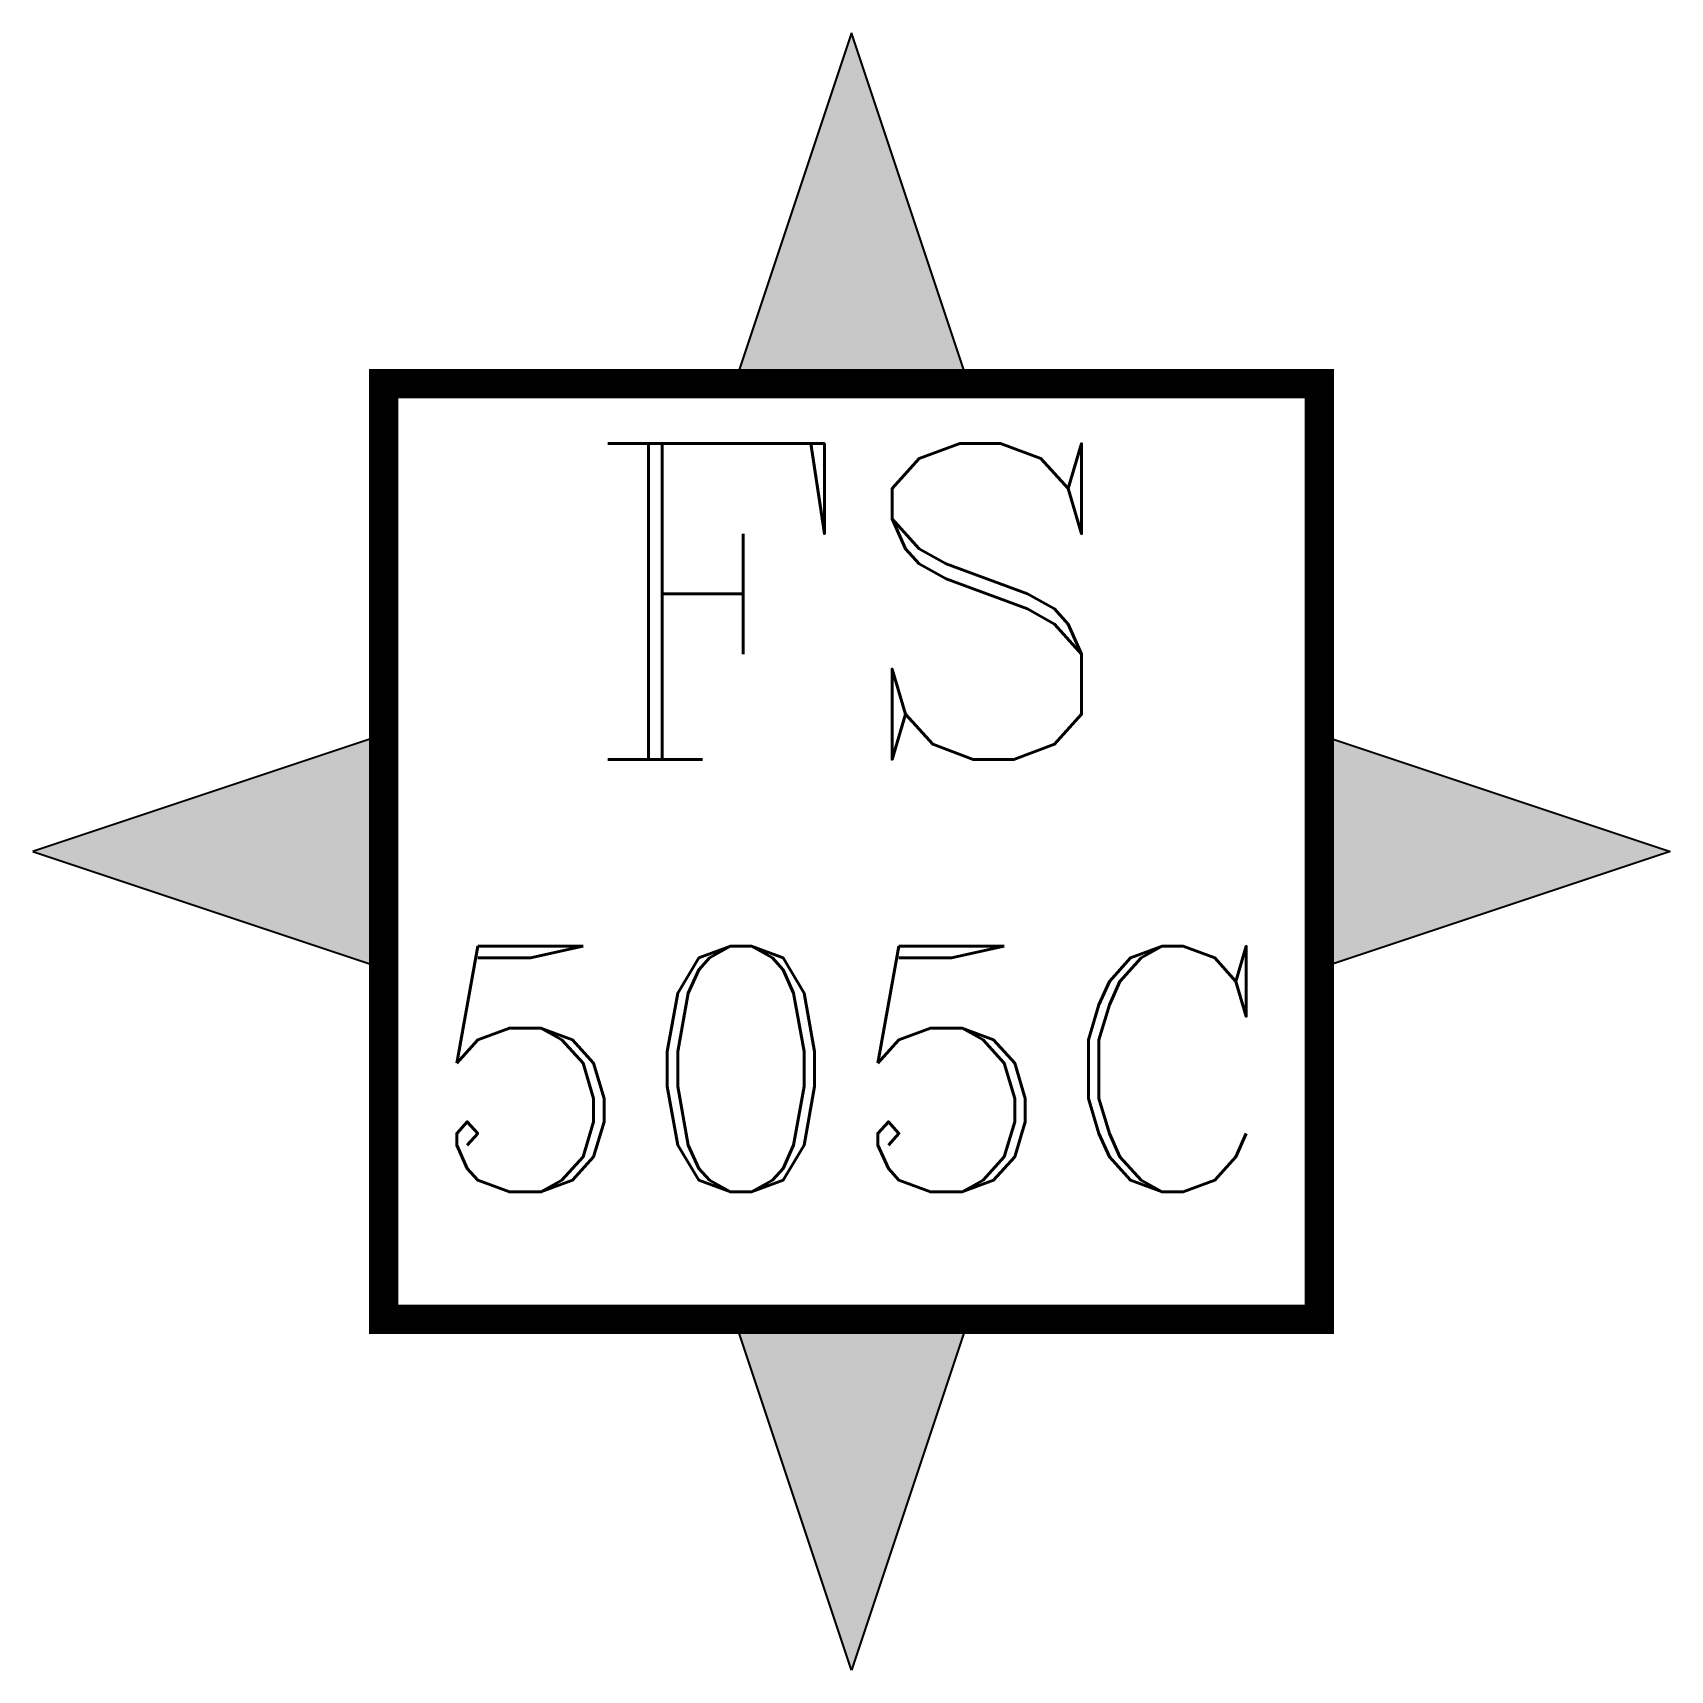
# Model space of a CAD drawing. Header units: inches. Extents: x -16.7 to 16.7, y -16.7 to 16.7.
import ezdxf

# ---------------------------------------------------------------- set-up
doc = ezdxf.new("R2010")
doc.units = ezdxf.units.IN
doc.header["$LTSCALE"] = 48
doc.header["$MEASUREMENT"] = 0
doc.styles.add('FSL12-1', font='complex.shx')

msp = doc.modelspace()

# ---------------------------------------------------------------- wipeouts: each hides what was drawn before it
msp.add_wipeout([(-9.561, 9.561), (9.561, 9.561), (9.561, -9.561), (-9.561, -9.561)])

# ---------------------------------------------------------------- next in the draw order: hatches: boundary and pattern name
for points in [[(0, 16.733), (-2.391, 9.561), (2.391, 9.561)], [(-16.733, 0), (-9.561, -2.391), (-9.561, 2.391)], [(16.733, 0), (9.561, -2.391), (9.561, 2.391)], [(0, -16.733), (-2.391, -9.561), (2.391, -9.561)]]:
    msp.add_hatch(color=256).paths.add_polyline_path(points)

# ---------------------------------------------------------------- next in the draw order: linework, layer by layer
for p, q in [((0, 16.733), (-2.391, 9.561)), ((2.391, 9.561), (0, 16.733)), ((-9.561, 2.391), (-16.733, 0)), ((9.561, 2.391), (16.733, 0)), ((-16.733, 0), (-9.561, -2.391)), ((16.733, 0), (9.561, -2.391)), ((0, -16.733), (-2.391, -9.561)), ((2.391, -9.561), (0, -16.733))]:
    msp.add_line(p, q)
at = {"const_width": 0.598}
msp.add_lwpolyline([(-9.561, -9.561), (9.561, -9.561), (9.561, 9.561), (-9.561, 9.561)], close=True, dxfattribs=at)

# ---------------------------------------------------------------- next in the draw order: texts
at = {"linetype": 'Continuous', "width": 19.12296, "style": 'FSL12-1'}
for s, insert, char_height, attachment_point in [('FS', (0, 1.883), 6.4547, 8), ('505C', (0, -1.937), 5.0203, 2)]:
    msp.add_mtext(s, dxfattribs=dict(at, insert=insert, char_height=char_height, attachment_point=attachment_point))

doc.saveas('drawing.dxf')
